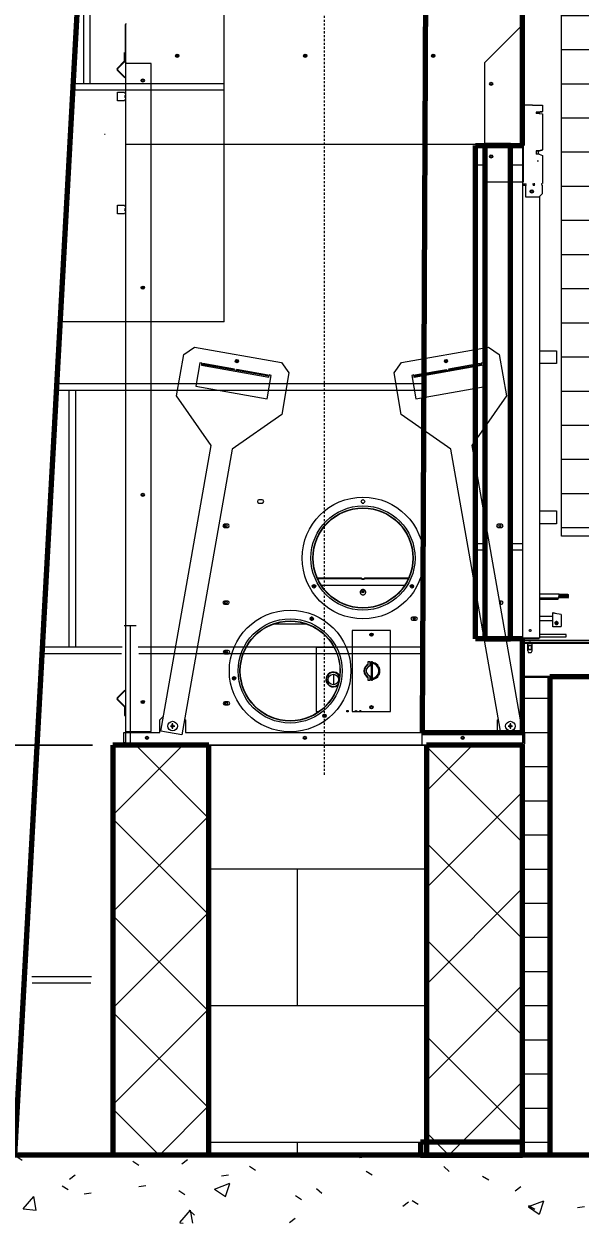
# Model space of a CAD drawing. Header units: inches. Extents: x -536 to 545, y -65 to 280.
# Drawn here: x 420.1 to 452.7, y -50.5 to 19.7 of the extents above; entities that cross this region are included whole.
import ezdxf

# ---------------------------------------------------------------- set-up
doc = ezdxf.new("R2010")
doc.units = ezdxf.units.IN
doc.header["$MEASUREMENT"] = 0
doc.linetypes.add('Hidden 1_8_', pattern=[0.1875, 0.125, -0.0625])
for name, color, linetype, lineweight in [('A-ANNO-DIMS', 211, 'Continuous', 9), ('A-ANNO-DIMS-32', 211, 'Continuous', 9), ('A-DETL', 90, 'Continuous', 9), ('A-DETL-HDLN', 90, 'Hidden 1_8_', 9), ('A-FLOR-PATT', 8, 'Continuous', 13), ('A-WALL', 113, 'Continuous', 13), ('A-WALL-PATT', 111, 'Continuous', 13), ('M-HVAC-CDFF', 50, 'Continuous', 9), ('Q-CASE', 31, 'Continuous', 9), ('S-FNDN', 32, 'Continuous', 13)]:
    doc.layers.add(name, color=color, linetype=linetype, lineweight=lineweight)
doc.styles.add('Arial', font='arial.ttf', dxfattribs={"height": 2.950599})
doc.dimstyles.new('Linear_wCenter_-_3_32__Arial', dxfattribs={"dimscale": 12, "dimtxt": 3, "dimasz": 0.333333, "dimexe": 0.25, "dimexo": 0.166667, "dimgap": 0.166667, "dimtad": 1, "dimdec": 0, "dimzin": 1, "dimdsep": 46, "dimlunit": 4, "dimtxsty": 'Arial', "dimblk1": 'OBLIQUE', "dimblk2": 'OBLIQUE', "dimsah": 1, "dimcen": 0.09, "dimdle": 0.25, "dimazin": 0, "dimtfac": 1, "dimtdec": 4, "dimtix": 1, "dimtmove": 0, "dimatfit": 3, "dimfxl": 1, "dimtvp": 1, "dimtfill": 1, "dimfrac": 2, "dimtolj": 1, "dimtzin": 0, "dimarcsym": 2})
pattern_1 = [(45, (433.727, 72.288), (-2.82843, 2.82843), []), (135, (433.727, 72.288), (-2.82843, -2.82843), [])]

# ---------------------------------------------------------------- blocks, each defined once
blk = doc.blocks.new('Casework 14 - Casework 8-1308699-Fireplace - Section - West')
at = {"layer": 'Q-CASE', "lineweight": 30}
for p, q in [((457.703, -16.5), (449.355, -16.5)), ((449.355, -16.5), (449.355, -18.5)), ((457.703, -18.5), (457.703, -16.5)), ((449.355, -18.5), (457.703, -18.5))]:
    blk.add_line(p, q, dxfattribs=at)
at = {"layer": 'Q-CASE'}
for p, q in [((457.703, -16.5), (510.264, -16.5)), ((510.264, -16.5), (510.264, -18.5)), ((510.264, -18.5), (457.703, -18.5))]:
    blk.add_line(p, q, dxfattribs=at)
blk = doc.blocks.new('Walls 7 - Walls 7-1353541-Fireplace - Section - West')
at = {"layer": 'A-WALL-PATT', "lineweight": 9}
h = blk.add_hatch(dxfattribs=at)
h.set_pattern_fill('FP_119', color=256, style=0, pattern_type=2)
h.set_pattern_definition([(180, (491.73, 30.09), (-60, 143.38), [60, 0, 0, 0]), (180, (491.73, 53.24), (-60, 143.38), [60, 0, 0, 0]), (180, (491.73, 68.67), (-60, 143.38), [60, 0, 0, 0]), (180, (491.73, 76.39), (-60, 143.38), [60, 0, 0, 0]), (180, (491.73, 91.82), (-60, 143.38), [60, 0, 0, 0]), (180, (491.73, 107.25), (-60, 143.38), [60, 0, 0, 0]), (180, (491.73, 126.55), (-60, 143.38), [60, 0, 0, 0]), (180, (491.73, 141.98), (-60, 143.38), [60, 0, 0, 0]), (180, (491.73, 29.71), (-60, 143.38), [60, 0, 0, 0]), (180, (491.73, 52.87), (-60, 143.38), [60, 0, 0, 0]), (180, (491.73, 68.3), (-60, 143.38), [60, 0, 0, 0]), (180, (491.73, 76.01), (-60, 143.38), [60, 0, 0, 0]), (180, (491.73, 91.45), (-60, 143.38), [60, 0, 0, 0]), (180, (491.73, 106.88), (-60, 143.38), [60, 0, 0, 0]), (180, (491.73, 126.17), (-60, 143.38), [60, 0, 0, 0]), (180, (491.73, 141.6), (-60, 143.38), [60, 0, 0, 0]), (90, (445.73, 30.09), (-60, 4e-15), [22.776, -120.603]), (90, (477.73, 53.24), (-60, 4e-15), [15.06, -128.32]), (90, (447.73, 68.67), (-60, 4e-15), [7.343, -136.036]), (90, (437.73, 76.39), (-60, 4e-15), [15.06, -128.32]), (90, (468.73, 91.82), (-60, 4e-15), [15.06, -128.32]), (90, (447.73, 107.254), (-60, 4e-15), [18.918, -124.46]), (90, (482.73, 126.546), (-60, 4e-15), [15.06, -128.32]), (90, (447.73, 141.98), (-60, 4e-15), [8.34, -135.04]), (90, (446.104, 30.09), (-60, 4e-15), [22.776, -120.603]), (90, (478.104, 53.24), (-60, 4e-15), [15.06, -128.32]), (90, (448.104, 68.67), (-60, 4e-15), [7.343, -136.036]), (90, (438.104, 76.39), (-60, 4e-15), [15.06, -128.32]), (90, (469.104, 91.82), (-60, 4e-15), [15.06, -128.32]), (90, (448.104, 107.254), (-60, 4e-15), [18.918, -124.46]), (90, (483.104, 126.546), (-60, 4e-15), [15.06, -128.32]), (90, (448.104, 141.98), (-60, 4e-15), [8.34, -135.04])])
h.paths.add_polyline_path([(421.567, -46.5), (423.131, -46.5), (426.018, -15.5), (426.724, -15.5), (427.376, -22.5), (443.483, -22.5), (443.757, 38.5), (439.989, 38.5), (441.233, 32.746), (441.233, 23.224), (431.87, 23.224), (431.87, 2.313), (422.275, 2.313), (420.33, -33.21)], flags=0)
h.paths.add_polyline_path([(443.487, 40.5), (443.766, 40.5), (443.855, 60.377), (435.223, 60.377), (439.554, 40.5), (441.233, 40.5)], flags=0)
h = blk.add_hatch(dxfattribs=at)
h.set_pattern_fill('FP_120', color=256, style=0, pattern_type=2)
h.set_pattern_definition([(180, (507.98, 20.85), (-60, 144), [60, 0, 0, 0]), (180, (507.98, 44.1), (-60, 144), [60, 0, 0, 0]), (180, (507.98, 59.6), (-60, 144), [60, 0, 0, 0]), (180, (507.98, 67.35), (-60, 144), [60, 0, 0, 0]), (180, (507.98, 82.85), (-60, 144), [60, 0, 0, 0]), (180, (507.98, 98.35), (-60, 144), [60, 0, 0, 0]), (180, (507.98, 117.73), (-60, 144), [60, 0, 0, 0]), (180, (507.98, 133.23), (-60, 144), [60, 0, 0, 0]), (180, (507.98, 20.48), (-60, 144), [60, 0, 0, 0]), (180, (507.98, 43.73), (-60, 144), [60, 0, 0, 0]), (180, (507.98, 59.23), (-60, 144), [60, 0, 0, 0]), (180, (507.98, 66.98), (-60, 144), [60, 0, 0, 0]), (180, (507.98, 82.48), (-60, 144), [60, 0, 0, 0]), (180, (507.98, 97.98), (-60, 144), [60, 0, 0, 0]), (180, (507.98, 117.35), (-60, 144), [60, 0, 0, 0]), (180, (507.98, 132.85), (-60, 144), [60, 0, 0, 0]), (90, (461.984, 20.854), (-60, 4e-15), [22.875, -121.125]), (90, (493.984, 44.104), (-60, 4e-15), [15.125, -128.875]), (90, (463.984, 59.604), (-60, 4e-15), [7.375, -136.625]), (90, (453.984, 67.354), (-60, 4e-15), [15.125, -128.875]), (90, (484.984, 82.854), (-60, 4e-15), [15.125, -128.875]), (90, (463.984, 98.354), (-60, 4e-15), [19, -125]), (90, (498.984, 117.73), (-60, 4e-15), [15.125, -128.875]), (90, (463.984, 133.23), (-60, 4e-15), [8.375, -135.625]), (90, (462.36, 20.854), (-60, 4e-15), [22.875, -121.125]), (90, (494.36, 44.104), (-60, 4e-15), [15.125, -128.875]), (90, (464.36, 59.604), (-60, 4e-15), [7.375, -136.625]), (90, (454.36, 67.354), (-60, 4e-15), [15.125, -128.875]), (90, (485.36, 82.854), (-60, 4e-15), [15.125, -128.875]), (90, (464.36, 98.354), (-60, 4e-15), [19, -125]), (90, (499.36, 117.73), (-60, 4e-15), [15.125, -128.875]), (90, (464.36, 133.23), (-60, 4e-15), [8.375, -135.625])])
h.paths.add_polyline_path([(447.15, -16.274), (447.15, 11.483), (446.612, 11.483), (446.612, -16.274)], flags=0)
h.paths.add_polyline_path([(448.648, -16.274), (449.355, -16.274), (449.355, 11.483), (448.648, 11.483), (448.648, -12.695)], flags=0)
h = blk.add_hatch(dxfattribs=at)
h.set_pattern_fill('FP_121', color=256, style=0, pattern_type=2)
h.set_pattern_definition([(180, (506.37, -10.5), (-60, 144), [60, 0, 0, 0]), (180, (506.37, 12.75), (-60, 144), [60, 0, 0, 0]), (180, (506.37, 28.25), (-60, 144), [60, 0, 0, 0]), (180, (506.37, 36), (-60, 144), [60, 0, 0, 0]), (180, (506.37, 51.5), (-60, 144), [60, 0, 0, 0]), (180, (506.37, 67), (-60, 144), [60, 0, 0, 0]), (180, (506.37, 86.38), (-60, 144), [60, 0, 0, 0]), (180, (506.37, 101.88), (-60, 144), [60, 0, 0, 0]), (180, (506.37, -10.88), (-60, 144), [60, 0, 0, 0]), (180, (506.37, 12.38), (-60, 144), [60, 0, 0, 0]), (180, (506.37, 27.88), (-60, 144), [60, 0, 0, 0]), (180, (506.37, 35.62), (-60, 144), [60, 0, 0, 0]), (180, (506.37, 51.12), (-60, 144), [60, 0, 0, 0]), (180, (506.37, 66.62), (-60, 144), [60, 0, 0, 0]), (180, (506.37, 86), (-60, 144), [60, 0, 0, 0]), (180, (506.37, 101.5), (-60, 144), [60, 0, 0, 0]), (90, (460.37, -10.5), (-60, 4e-15), [22.875, -121.125]), (90, (492.37, 12.75), (-60, 4e-15), [15.125, -128.875]), (90, (462.37, 28.25), (-60, 4e-15), [7.375, -136.625]), (90, (452.37, 36), (-60, 4e-15), [15.125, -128.875]), (90, (483.37, 51.5), (-60, 4e-15), [15.125, -128.875]), (90, (462.37, 67), (-60, 4e-15), [19, -125]), (90, (497.37, 86.375), (-60, 4e-15), [15.125, -128.875]), (90, (462.37, 101.875), (-60, 4e-15), [8.375, -135.625]), (90, (460.74, -10.5), (-60, 4e-15), [22.875, -121.125]), (90, (492.74, 12.75), (-60, 4e-15), [15.125, -128.875]), (90, (462.74, 28.25), (-60, 4e-15), [7.375, -136.625]), (90, (452.74, 36), (-60, 4e-15), [15.125, -128.875]), (90, (483.74, 51.5), (-60, 4e-15), [15.125, -128.875]), (90, (462.74, 67), (-60, 4e-15), [19, -125]), (90, (497.74, 86.375), (-60, 4e-15), [15.125, -128.875]), (90, (462.74, 101.875), (-60, 4e-15), [8.375, -135.625])])
h.paths.add_polyline_path([(449.355, -22.5), (449.355, -21.75), (443.487, -21.75), (443.487, -22.5), (446.612, -22.5)], flags=0)
at = {"layer": 'A-WALL', "lineweight": 70}
for p, q in [((449.355, 12.627), (449.355, 62.619)), ((419.602, -46.5), (425.455, 60.377)), ((443.855, 60.377), (443.487, -21.75)), ((446.612, -16.274), (446.612, 12.627)), ((446.612, 12.627), (449.355, 12.627)), ((448.648, 12.627), (447.15, 12.627)), ((447.15, 12.627), (447.15, -16.274)), ((448.648, -16.274), (448.648, 12.627)), ((449.355, -16.274), (446.612, -16.274)), ((447.15, -16.274), (448.648, -16.274)), ((449.355, -21.75), (449.355, -16.274)), ((443.487, -21.75), (449.355, -21.75)), ((443.379, -45.75), (443.376, -46.5)), ((449.355, -45.75), (443.379, -45.75)), ((449.355, -46.5), (449.355, -45.75)), ((443.376, -46.5), (449.355, -46.5))]:
    blk.add_line(p, q, dxfattribs=at)
at = {"layer": 'A-WALL', "lineweight": 18}
for p, q in [((449.355, 12.648), (449.355, 11.483)), ((447.15, 11.483), (446.612, 11.483)), ((449.355, 11.483), (448.648, 11.483)), ((449.355, 11.483), (449.355, -16.274)), ((443.483, -22.5), (443.487, -21.75)), ((449.355, -21.75), (449.355, -22.5))]:
    blk.add_line(p, q, dxfattribs=at)
blk = doc.blocks.new('FP_108-Fireplace - Section - West')
at = {"layer": 'M-HVAC-CDFF'}
for p, q in [((423.651, 16.25), (423.651, 23.625)), ((424.027, 16.25), (424.027, 23.625)), ((423.6, 16.25), (423.039, 16.25)), ((424.539, 16.25), (423.6, 16.25)), ((425.469, 16.25), (424.539, 16.25)), ((426.377, 16.25), (425.469, 16.25)), ((427.251, 16.25), (426.377, 16.25)), ((428.079, 16.25), (427.251, 16.25)), ((428.849, 16.25), (428.079, 16.25)), ((429.551, 16.25), (428.849, 16.25)), ((423.6, 15.875), (423.018, 15.875)), ((424.539, 15.875), (423.6, 15.875)), ((425.469, 15.875), (424.539, 15.875)), ((426.377, 15.875), (425.469, 15.875)), ((427.251, 15.875), (426.377, 15.875)), ((428.079, 15.875), (427.251, 15.875)), ((428.849, 15.875), (428.079, 15.875)), ((429.551, 15.875), (428.849, 15.875))]:
    blk.add_line(p, q, dxfattribs=at)
blk = doc.blocks.new('FP_109-Fireplace - Section - West')
at = {"layer": 'M-HVAC-CDFF'}
for p, q in [((431.884, 2.313), (431.884, 60.377)), ((430.193, 16.25), (429.551, 16.25)), ((430.743, 16.25), (430.193, 16.25)), ((431.193, 16.25), (430.743, 16.25)), ((431.536, 16.25), (431.193, 16.25)), ((431.768, 16.25), (431.536, 16.25)), ((431.884, 16.25), (431.768, 16.25)), ((430.193, 15.875), (429.551, 15.875)), ((430.743, 15.875), (430.193, 15.875)), ((431.193, 15.875), (430.743, 15.875)), ((431.536, 15.875), (431.193, 15.875)), ((431.768, 15.875), (431.536, 15.875)), ((431.884, 15.875), (431.768, 15.875))]:
    blk.add_line(p, q, dxfattribs=at)
blk = doc.blocks.new('Air Terminals 1 - Air Terminals 1-1437513-Fireplace - Section - West')
at = {"layer": 'M-HVAC-CDFF'}
for p, q in [((429.541, 2.313), (422.27, 2.313)), ((431.884, 2.313), (429.541, 2.313))]:
    blk.add_line(p, q, dxfattribs=at)
for name in ['FP_108-Fireplace - Section - West', 'FP_109-Fireplace - Section - West']:
    blk.add_blockref(name, (0, 0), dxfattribs=at)
blk = doc.blocks.new('DIMBLOCK24-Fireplace - Section - West')
at = {"layer": 'A-ANNO-DIMS-32'}
for p, q in [((407.819, -49.5), (407.819, -19.5)), ((424.163, -22.5), (404.819, -22.5)), ((407.819, -22.5), (424.163, -22.5)), ((423.355, -46.5), (404.819, -46.5)), ((407.819, -46.5), (423.355, -46.5))]:
    blk.add_line(p, q, dxfattribs=at)
at = {"layer": 'A-ANNO-DIMS-32', "lineweight": 50}
for p, q in [((407.819, -22.5), (405.819, -20.5)), ((407.819, -22.5), (409.819, -24.5)), ((407.819, -46.5), (405.819, -44.5)), ((407.819, -46.5), (409.819, -48.5))]:
    blk.add_line(p, q, dxfattribs=at)
at = {"layer": 'A-ANNO-DIMS-32', "color": 0, "insert": (401.992, -39.738), "char_height": 2.9506, "width": 12.57231, "attachment_point": 1, "rotation": 90, "line_spacing_factor": 0.938532, "style": 'Arial', "bg_fill": 3, "box_fill_scale": 1.25, "bg_fill_color": 0, "bg_fill_transparency": 0}
blk.add_mtext('2\' - 0"', dxfattribs=at)
blk = doc.blocks.new('_Oblique')
at = {"color": 0, "linetype": 'ByBlock', "lineweight": -2}
blk.add_line((-0.5, -0.5), (0.5, 0.5), dxfattribs=at)

msp = doc.modelspace()

# ---------------------------------------------------------------- hatches: boundary and pattern name
at = {"layer": 'A-FLOR-PATT', "lineweight": 9}
h = msp.add_hatch(dxfattribs=at)
h.set_pattern_fill('FP_111', color=256, style=0, pattern_type=2)
h.set_pattern_definition([(50, (433.727, 72.288), (9.18064, -0.8031), [0.96, -10.56]), (355, (433.727, 72.288), (-1.7756, 9.6284), [0.768, -8.448]), (100.451, (434.492, 72.221), (7.4051, 8.82464), [0.816, -8.975]), (46.184, (433.727, 74.848), (13.6606, -2.1188), [1.44, -15.84]), (96.636, (434.866, 74.671), (11.9632, 12.469), [1.224, -13.462]), (351.184, (433.727, 74.848), (11.9633, 12.4688), [1.152, -12.672]), (21, (435.007, 74.208), (7.64023, -5.15327), [0.96, -10.56]), (326, (435.007, 74.208), (3.115, 9.282), [0.768, -8.448]), (71.451, (435.644, 73.779), (10.7549, 4.12814), [0.816, -8.975]), (37.5, (433.727, 72.288), (0.15515, 4.260964), [0.422, -7.923, 0.422, -8.154, -8.48]), (37.5, (433.727, 72.288), (0.15515, 4.260964), [-16.922, 0.422, -8.058]), (7.5, (433.727, 72.288), (3.36682, 5.04865), [0.422, -4.467, 0.422, -7.731, -3.232]), (7.5, (433.727, 72.288), (3.36682, 5.04865), [-13.043, 0.422, -2.81]), (327.5, (430.873, 72.288), (6.83305, -0.28859), [0.422, -2.778, 0.422, -9.562, -13.248]), (327.5, (430.873, 72.288), (6.83305, -0.28859), [-13.184, 0.422, -12.826]), (317.5, (429.593, 72.288), (7.46493, 1.28143), [0.422, -3.738, 0.422, -6.208, -9.408]), (317.5, (429.593, 72.288), (7.46493, 1.28143), [-10.79, 0.422, -8.986])])
h.paths.add_polyline_path([(515.39316, -50.48368), (535.68083, -50.48368), (535.68083, -46.5), (378.00403, -46.5), (378.00403, -50.48368), (495.1055, -50.48368)], flags=0)
at = {"layer": 'A-WALL-PATT', "lineweight": 9}
h = msp.add_hatch(dxfattribs=at)
h.set_pattern_fill('FP_125', color=256, style=0, pattern_type=2)
h.set_pattern_definition([(0, (495.491, -45.75), (0, 2), [])])
h.paths.add_polyline_path([(450.95336, -46.5), (450.95336, -18.5), (449.35531, -18.5), (449.35531, -46.5)], flags=0)
h.paths.add_polyline_path([(486.27195, -38.90457), (493.89969, -38.90457), (493.89969, -24), (486.27195, -24), (486.27195, -31.58935)], flags=0)
h.paths.add_polyline_path([(479.05045, -38.90457), (479.05045, -24), (462.15832, -24), (462.15832, -38.90457), (474.81783, -38.90457)], flags=0)
h.paths.add_polyline_path([(457.70336, -16.5), (493.89969, -16.5), (493.89969, -16.34543), (449.35531, -16.34543), (449.35531, -16.5), (456.95336, -16.5)], flags=0)
h.paths.add_polyline_path([(454.83204, -10.25569), (489.12672, -10.25569), (489.12672, -8.00569), (453.41783, -8.00569), (453.41783, 21.49431), (489.12672, 21.49431), (489.12672, 23.24431), (451.65006, 23.24431), (451.65006, -10.25569), (454.53016, -10.25569)], flags=0)
h = msp.add_hatch(dxfattribs=at)
h.set_pattern_fill('FP_122', color=256, style=0, pattern_type=2)
h.set_pattern_definition(pattern_1)
h.paths.add_polyline_path([(430.98031, -46.5), (430.98031, -22.5), (425.35531, -22.5), (425.35531, -46.5)], flags=0)
h = msp.add_hatch(dxfattribs=at)
h.set_pattern_fill('FP_123', color=256, style=0, pattern_type=2)
h.set_pattern_definition([(0, (428.168, -45.75), (0, 8), []), (90, (428.168, -45.75), (-8, 8), [8, -8])])
h.paths.add_polyline_path([(434.2425, -46.5), (443.37551, -46.5), (443.37888, -45.75), (443.73031, -45.75), (443.73031, -22.5), (430.98031, -22.5), (430.98031, -46.5)], flags=0)
h = msp.add_hatch(dxfattribs=at)
h.set_pattern_fill('FP_122', color=256, style=0, pattern_type=2)
h.set_pattern_definition(pattern_1)
h.paths.add_polyline_path([(449.35531, -46.5), (449.35531, -22.5), (443.73031, -22.5), (443.73031, -46.5)], flags=0)

# ---------------------------------------------------------------- linework, layer by layer
at = {"layer": 'A-DETL'}
for p, q in [((426.07863, 19.702), (426.07863, 17.5)), ((426.10263, -22.335), (426.10263, 19.702)), ((426.10705, 19.71569), (426.12663, 19.75)), ((447.14763, 17.5), (449.34963, 19.702)), ((449.34963, 19.75), (449.34963, 19.702)), ((449.34963, 19.702), (449.39763, 19.702)), ((449.39763, 19.702), (449.39763, 10.49316)), ((449.40063, 19.726), (449.40063, 18.226)), ((425.59972, 17.1495), (426.03209, 17.58187)), ((426.04263, 17.60732), (426.04263, 18.0775)), ((426.05318, 16.59422), (425.59972, 17.04768)), ((425.62518, 17.12404), (426.05754, 17.55641)), ((426.07863, 16.61968), (425.62518, 17.07313)), ((427.60263, 17.44), (426.10263, 17.44)), ((426.12663, 17.44), (426.12663, 17.5)), ((427.60263, -21.69), (427.60263, 17.44)), ((447.14763, 10.49316), (447.14763, 17.5)), ((425.62663, 15.2525), (425.62663, 15.7525)), ((425.62663, 15.7525), (426.03763, 15.7525)), ((426.03763, 15.2525), (425.62663, 15.2525)), ((449.75963, 15.00115), (449.39763, 15.00115)), ((449.85334, 15.00083), (449.76691, 15.00102)), ((449.88937, 15.00086), (449.85334, 15.00083)), ((449.94036, 15.00102), (449.88937, 15.00086)), ((449.94763, 15.00115), (450.52663, 15.00108)), ((450.52663, 15.00108), (450.52663, 14.61931)), ((450.33913, 14.59212), (450.15163, 14.59204)), ((450.15163, 14.59204), (450.15163, 14.51512)), ((450.33913, 14.56838), (450.15163, 14.56838)), ((450.33913, 14.51512), (450.15163, 14.51512)), ((450.29063, 14.51512), (450.29063, 14.56838)), ((450.40163, 14.60129), (450.33913, 14.59212)), ((450.40163, 14.57754), (450.33913, 14.56838)), ((450.33913, 14.51512), (450.52663, 14.48453)), ((450.34063, 14.51488), (450.34063, 14.5686)), ((450.36063, 14.51161), (450.36063, 14.57153)), ((450.46413, 14.61035), (450.40163, 14.60129)), ((450.46413, 14.5866), (450.40163, 14.57754)), ((450.52663, 14.61931), (450.46413, 14.61035)), ((450.52663, 14.59555), (450.46413, 14.5866)), ((450.52663, 14.48453), (450.52663, 12.38221)), ((424.87131, 13.295), (424.90731, 13.295)), ((426.10263, 12.7175), (447.14763, 12.7175)), ((450.33913, 12.31286), (450.15163, 12.31272)), ((450.15163, 12.31272), (450.15163, 12.12373)), ((450.33913, 12.29058), (450.15163, 12.29058)), ((450.33913, 12.12373), (450.15163, 12.12373)), ((450.29063, 12.12373), (450.29063, 12.29058)), ((450.40163, 12.33607), (450.33913, 12.31286)), ((450.33913, 12.12373), (450.52663, 12.05119)), ((450.40163, 12.31378), (450.3464, 12.29329)), ((450.46413, 12.35919), (450.40163, 12.33607)), ((450.46413, 12.33689), (450.40163, 12.31378)), ((450.52663, 12.38221), (450.46413, 12.35919)), ((450.52663, 12.35989), (450.46413, 12.33689)), ((450.52663, 12.05119), (450.52663, 10.41374)), ((450.29063, 11.718), (450.21563, 11.718)), ((449.39763, 10.49316), (447.14763, 10.49316)), ((449.37363, -20.99117), (449.37363, 10.49316)), ((449.37363, 10.3778), (449.45565, 10.3778)), ((449.45565, 10.35676), (449.37363, 10.35676)), ((449.52663, 10.2972), (449.37363, 10.2972)), ((449.39163, 10.2972), (449.39163, 10.35676)), ((449.41563, 10.2972), (449.41563, 10.35676)), ((449.45565, 10.3778), (449.49954, 10.41085)), ((449.45565, 10.35676), (449.49953, 10.38979)), ((449.52663, 10.41374), (449.57573, 10.40275)), ((449.52663, 10.39268), (449.57574, 10.38169)), ((449.52663, 10.2972), (449.52663, 9.62781)), ((449.96436, 10.39146), (450.00039, 10.41091)), ((449.96436, 10.37042), (450.00038, 10.38985)), ((450.02663, 10.41374), (450.07573, 10.40275)), ((450.02663, 10.39268), (450.07574, 10.38169)), ((450.46436, 10.39146), (450.50039, 10.41091)), ((450.46436, 10.37042), (450.50038, 10.38985)), ((450.52663, 9.81531), (450.52663, 10.30303)), ((449.52663, 9.62781), (450.33913, 9.62781)), ((450.33913, 9.62781), (450.52663, 9.81531)), ((450.34963, 9.63831), (450.34963, -16.225)), ((425.62663, 8.6275), (425.62663, 9.1275)), ((425.62663, 9.1275), (426.03763, 9.1275)), ((426.03763, 8.6275), (425.62663, 8.6275)), ((429.51804, 0.39486), (430.1324, 0.82504)), ((430.1324, 0.82504), (435.2429, -0.07608)), ((442.25736, -0.07608), (447.36786, 0.82504)), ((447.36786, 0.82504), (447.98223, 0.39486)), ((429.08918, -2.03729), (429.51804, 0.39486)), ((447.98223, 0.39486), (448.41108, -2.03729)), ((450.34963, 0.61), (451.35263, 0.61)), ((451.35263, 0.61), (451.35263, -0.14)), ((430.44734, -0.0936), (430.20492, -1.4684)), ((430.57044, -0.11531), (430.44734, -0.0936)), ((430.55741, -0.18917), (430.54439, -0.26303)), ((434.48362, -0.95762), (430.54439, -0.26303)), ((430.55741, -0.18917), (430.57044, -0.11531)), ((434.49664, -0.88376), (430.55741, -0.18917)), ((430.62925, -0.14167), (430.61896, -0.20002)), ((432.47303, -0.48276), (430.62652, -0.15717)), ((432.47577, -0.46726), (430.62925, -0.14167)), ((432.46548, -0.52561), (432.47577, -0.46726)), ((432.59887, -0.48896), (432.58858, -0.54732)), ((434.44265, -0.83006), (432.59613, -0.50447)), ((434.44538, -0.81455), (432.59887, -0.48896)), ((435.2429, -0.07608), (435.67309, -0.69044)), ((435.67309, -0.69044), (435.24423, -3.12259)), ((441.82718, -0.69044), (442.25736, -0.07608)), ((442.25603, -3.12259), (441.82718, -0.69044)), ((443.00362, -0.88376), (446.94285, -0.18917)), ((446.95588, -0.26303), (443.01665, -0.95762)), ((443.05488, -0.81455), (444.9014, -0.48896)), ((444.90413, -0.50447), (443.05762, -0.83006)), ((444.9014, -0.48896), (444.91169, -0.54732)), ((446.87101, -0.14167), (445.0245, -0.46726)), ((445.0245, -0.46726), (445.03479, -0.52561)), ((446.87375, -0.15717), (445.02723, -0.48276)), ((446.8813, -0.20002), (446.87101, -0.14167)), ((447.05293, -0.0936), (446.92983, -0.11531)), ((446.92983, -0.11531), (446.94285, -0.18917)), ((446.94285, -0.18917), (446.95588, -0.26303)), ((447.29534, -1.4684), (447.05293, -0.0936)), ((451.35263, -0.14), (450.34963, -0.14)), ((434.39036, -2.2064), (434.63277, -0.83161)), ((434.43509, -0.87291), (434.44538, -0.81455)), ((434.48362, -0.95762), (434.49664, -0.88376)), ((434.50967, -0.8099), (434.49664, -0.88376)), ((434.63277, -0.83161), (434.50967, -0.8099)), ((442.9906, -0.8099), (442.8675, -0.83161)), ((442.8675, -0.83161), (443.10991, -2.2064)), ((443.00362, -0.88376), (442.9906, -0.8099)), ((443.01665, -0.95762), (443.00362, -0.88376)), ((443.06517, -0.87291), (443.05488, -0.81455)), ((431.11708, -4.93343), (429.08918, -2.03729)), ((430.20492, -1.4684), (434.39036, -2.2064)), ((443.10991, -2.2064), (447.29534, -1.4684)), ((448.41108, -2.03729), (446.38318, -4.93343)), ((435.24423, -3.12259), (432.34809, -5.15049)), ((445.15217, -5.15049), (442.25603, -3.12259)), ((428.16506, -21.67517), (431.11708, -4.93343)), ((432.34809, -5.15049), (429.39607, -21.89223)), ((448.10419, -21.89223), (445.15217, -5.15049)), ((446.38318, -4.93343), (449.3352, -21.67517)), ((434.10213, -8.12311), (433.91413, -8.12311)), ((433.91413, -8.31111), (434.10213, -8.31111)), ((439.96785, -8.31111), (440.04971, -8.31111)), ((440.0442, -8.12311), (439.97335, -8.12311)), ((450.34963, -8.77), (451.35263, -8.77)), ((451.35263, -8.77), (451.35263, -9.52)), ((432.08263, -9.551), (431.89463, -9.551)), ((431.89463, -9.739), (432.08263, -9.739)), ((431.90563, -9.739), (431.90563, -9.551)), ((448.12163, -9.551), (447.93363, -9.551)), ((447.93363, -9.739), (448.12163, -9.739)), ((451.35263, -9.52), (450.34963, -9.52)), ((437.3391, -12.69501), (439.91413, -12.69501)), ((437.35213, -12.72696), (439.91413, -12.72696)), ((437.55989, -13.11826), (442.44967, -13.11826)), ((439.91413, -12.72696), (439.91413, -12.69502)), ((440.10213, -12.69501), (442.67821, -12.69501)), ((440.10213, -12.69502), (440.10213, -12.72696)), ((440.10213, -12.72696), (442.66346, -12.72696)), ((439.97985, -13.49773), (439.93212, -13.45783)), ((439.93212, -13.53764), (439.97985, -13.49773)), ((439.96732, -13.55551), (439.93212, -13.53764)), ((440.00813, -13.47408), (439.9604, -13.43418)), ((439.9604, -13.43418), (440.00255, -13.52605)), ((439.9604, -13.56129), (440.00813, -13.52138)), ((439.97985, -13.49773), (439.97985, -13.54503)), ((440.00813, -13.47408), (440.05586, -13.43418)), ((440.00813, -13.52138), (440.00813, -13.47408)), ((440.05586, -13.56129), (440.00813, -13.52138)), ((440.05586, -13.43418), (440.01372, -13.52605)), ((440.03642, -13.49773), (440.08415, -13.45783)), ((440.03642, -13.54503), (440.03642, -13.49773)), ((440.03642, -13.49773), (440.08415, -13.53764)), ((440.04895, -13.55551), (440.08415, -13.53764)), ((450.34963, -13.625), (451.4988, -13.625)), ((451.48211, -13.8748), (450.34963, -13.875)), ((450.34963, -13.878), (451.42013, -13.878)), ((451.42013, -13.953), (450.34963, -13.953)), ((451.42013, -13.878), (451.42013, -13.953)), ((451.49013, -13.69153), (451.48211, -13.8748)), ((451.4988, -13.625), (451.49013, -13.69153)), ((451.49604, -13.85037), (451.51513, -13.71178)), ((451.51257, -13.87178), (451.54013, -13.69153)), ((451.51513, -13.71178), (451.52363, -13.66996)), ((451.55819, -13.6286), (451.53191, -13.87402)), ((451.54013, -13.69153), (451.54911, -13.62602)), ((451.55774, -13.83035), (451.58349, -13.66988)), ((451.58277, -13.87143), (451.60905, -13.62598)), ((451.61817, -13.62867), (451.59192, -13.87403)), ((451.6177, -13.83023), (451.64329, -13.66978)), ((451.6428, -13.87134), (451.66905, -13.62597)), ((451.6768, -13.63419), (451.65189, -13.874)), ((451.6775, -13.83013), (451.7018, -13.67431)), ((451.70267, -13.87175), (451.7268, -13.63419)), ((451.73817, -13.62866), (451.71192, -13.87403)), ((451.73735, -13.83005), (451.76338, -13.66971)), ((451.7628, -13.87134), (451.78905, -13.62597)), ((451.7982, -13.62856), (451.77192, -13.87402)), ((451.79732, -13.83001), (451.82355, -13.6699)), ((451.82279, -13.87137), (451.84906, -13.62598)), ((451.85817, -13.62866), (451.83191, -13.87402)), ((451.85741, -13.83009), (451.88364, -13.66998)), ((451.88277, -13.87144), (451.90905, -13.62598)), ((451.9182, -13.62855), (451.89192, -13.87402)), ((451.91772, -13.83026), (451.94329, -13.66966)), ((451.96892, -13.62589), (451.94275, -13.87149)), ((451.95192, -13.87403), (451.98055, -13.62514)), ((451.97747, -13.83016), (452.00346, -13.66987)), ((452.01661, -13.64547), (451.99999, -13.87434)), ((452.04013, -13.8265), (451.99999, -13.87434)), ((452.04013, -13.6735), (452.04013, -13.8265)), ((432.08263, -14.051), (431.89463, -14.051)), ((431.89463, -14.239), (432.08263, -14.239)), ((431.90563, -14.239), (431.90563, -14.051)), ((448.12163, -14.051), (447.99086, -14.051)), ((448.02401, -14.239), (448.12163, -14.239)), ((451.13313, -15.56111), (451.13313, -14.72898)), ((451.13313, -14.72898), (451.17674, -14.73879)), ((451.17674, -14.73879), (451.21883, -14.74792)), ((451.21883, -14.74792), (451.2566, -14.75573)), ((434.77599, -15.395), (436.70024, -15.395)), ((437.07183, -15.09594), (436.94443, -15.09594)), ((437.07174, -15.06961), (436.94453, -15.06961)), ((436.96426, -15.177), (437.05029, -15.177)), ((437.04004, -14.989), (436.97451, -14.989)), ((443.10213, -14.989), (442.91413, -14.989)), ((442.91413, -15.177), (443.10213, -15.177)), ((443.07183, -15.09594), (442.94443, -15.09594)), ((443.07174, -15.06961), (442.94453, -15.06961)), ((450.34963, -14.935), (451.13313, -14.935)), ((450.34963, -15.185), (451.13313, -15.185)), ((451.2566, -14.75573), (451.28685, -14.76163)), ((451.27881, -15.29967), (451.26813, -15.33593)), ((451.26813, -15.33593), (451.29453, -15.38808)), ((451.35777, -15.25754), (451.27881, -15.29967)), ((451.34849, -15.25754), (451.27882, -15.28824)), ((451.27913, -15.34917), (451.27913, -15.28881)), ((451.28685, -14.76163), (451.36019, -14.77544)), ((451.33813, -15.41283), (451.33813, -15.2764)), ((451.42746, -15.29967), (451.34849, -15.25754)), ((451.42745, -15.28824), (451.35777, -15.25754)), ((451.36019, -14.77544), (451.5013, -14.80189)), ((451.36813, -15.41283), (451.36813, -15.2764)), ((451.41173, -15.38808), (451.43813, -15.33593)), ((451.42713, -15.34917), (451.42713, -15.28881)), ((451.43813, -15.33593), (451.42746, -15.29967)), ((451.5013, -14.80189), (451.62496, -14.82496)), ((451.63313, -14.83479), (451.63313, -15.55016)), ((441.62813, -15.76981), (439.37813, -15.76981)), ((439.37813, -15.76981), (439.37813, -20.51981)), ((441.62813, -20.51981), (441.62813, -15.76981)), ((451.91321, -16.02), (450.34963, -16.02)), ((451.62315, -15.56016), (451.13313, -15.56111)), ((451.91321, -16.155), (451.91321, -16.02)), ((438.309, -16.77), (437.27263, -16.77)), ((437.27263, -16.77), (437.27263, -20.52)), ((450.34963, -16.225), (449.37363, -16.225)), ((449.40363, -21.75), (449.40363, -16.298)), ((449.42763, -21.75), (449.42763, -16.298)), ((449.48322, -16.25), (449.45163, -16.25)), ((450.34163, -16.274), (449.45163, -16.274)), ((449.66513, -16.97062), (449.66513, -16.57738)), ((449.87281, -16.66463), (449.70745, -16.66463)), ((449.70913, -16.274), (449.70913, -16.225)), ((449.70913, -16.25), (450.08413, -16.25)), ((449.83701, -16.4615), (449.74326, -16.4615)), ((449.91513, -16.97062), (449.91513, -16.57738)), ((450.08413, -16.274), (450.08413, -16.225)), ((450.34163, -16.25), (450.28268, -16.25)), ((450.34963, -16.155), (451.91321, -16.155)), ((431.90563, -17.13741), (431.90563, -16.95059)), ((432.10413, -16.95), (431.91613, -16.95)), ((431.91613, -17.138), (432.10413, -17.138)), ((449.70745, -16.88338), (449.87281, -16.88338)), ((449.83701, -17.0865), (449.74326, -17.0865)), ((440.317, -17.78512), (440.317, -17.5844)), ((440.317, -17.5844), (440.41902, -17.5844)), ((440.41902, -17.5844), (440.41902, -17.85164)), ((440.50313, -18.70522), (440.50313, -17.5844)), ((440.50313, -17.5844), (440.54313, -17.5844)), ((440.54313, -17.5844), (440.54313, -18.70522)), ((438.27263, -18.34), (438.27263, -18.95)), ((440.317, -18.70522), (440.317, -18.50451)), ((440.41902, -18.70522), (440.317, -18.70522)), ((440.41902, -18.43799), (440.41902, -18.70522)), ((440.54313, -18.70522), (440.50313, -18.70522)), ((426.05318, -19.26672), (425.59972, -19.72018)), ((426.07863, -19.29218), (425.62518, -19.74563)), ((425.59972, -19.822), (426.03209, -20.25437)), ((425.62518, -19.79654), (426.05754, -20.22891)), ((426.04263, -20.27982), (426.04263, -20.75)), ((426.07863, -20.75), (426.07863, -20.27982)), ((431.90563, -20.13741), (431.90563, -19.95059)), ((432.10413, -19.95), (431.91613, -19.95)), ((431.91613, -20.138), (432.10413, -20.138)), ((426.04263, -20.75), (426.07863, -20.75)), ((428.10263, -21.01517), (428.31972, -20.79808)), ((428.10263, -21.75), (428.10263, -21.01517)), ((429.5585, -20.97104), (429.60263, -21.01517)), ((429.60263, -21.01517), (429.60263, -21.75)), ((437.27263, -20.52), (437.42823, -20.52)), ((439.37813, -20.51981), (439.56223, -20.51981)), ((439.64304, -20.51981), (439.81223, -20.51981)), ((439.89304, -20.51981), (441.62813, -20.51981)), ((447.89763, -21.01517), (447.94176, -20.97104)), ((447.89763, -21.75), (447.89763, -21.01517)), ((449.18055, -20.79808), (449.39763, -21.01517)), ((449.39763, -21.01517), (449.39763, -22.335)), ((425.99763, -22.335), (425.99763, -21.75)), ((425.99763, -21.75), (426.10263, -21.75)), ((426.10263, -21.69), (427.60263, -21.69)), ((426.10263, -21.75), (428.10263, -21.75)), ((426.12663, -21.75), (426.12663, -21.69)), ((429.39607, -21.89223), (428.16506, -21.67517)), ((428.72788, -21.36), (428.80513, -21.36)), ((428.72788, -21.39), (428.80513, -21.39)), ((428.83513, -21.33), (428.83513, -21.25034)), ((428.87013, -21.25034), (428.83513, -21.25034)), ((428.87013, -21.36), (428.83513, -21.36)), ((428.87013, -21.39), (428.83513, -21.39)), ((428.83513, -21.49966), (428.83513, -21.42)), ((428.83513, -21.49966), (428.87013, -21.49966)), ((428.87013, -21.33), (428.87013, -21.25034)), ((428.87013, -21.49966), (428.87013, -21.42)), ((428.90013, -21.36), (428.97738, -21.36)), ((428.90013, -21.39), (428.97738, -21.39)), ((429.60263, -21.75), (447.89763, -21.75)), ((449.3352, -21.67517), (448.10419, -21.89223)), ((448.52288, -21.36), (448.60013, -21.36)), ((448.52288, -21.39), (448.60013, -21.39)), ((448.63013, -21.33), (448.63013, -21.25034)), ((448.66513, -21.25034), (448.63013, -21.25034)), ((448.66513, -21.36), (448.63013, -21.36)), ((448.66513, -21.39), (448.63013, -21.39)), ((448.63013, -21.49966), (448.63013, -21.42)), ((448.63013, -21.49966), (448.66513, -21.49966)), ((448.66513, -21.33), (448.66513, -21.25034)), ((448.66513, -21.49966), (448.66513, -21.42)), ((448.69513, -21.36), (448.77238, -21.36)), ((448.69513, -21.39), (448.77238, -21.39)), ((449.50263, -21.75), (449.40363, -21.75)), ((449.50263, -22.335), (449.50263, -21.75)), ((425.99763, -22.335), (426.10263, -22.335)), ((426.11765, -22.39822), (426.10263, -22.335)), ((426.16263, -22.5), (426.11765, -22.39822)), ((449.33763, -22.5), (449.38261, -22.39822)), ((449.38261, -22.39822), (449.39763, -22.335)), ((449.50263, -22.335), (449.39763, -22.335)), ((426.16263, -22.5), (449.33763, -22.5))]:
    msp.add_line(p, q, dxfattribs=at)
for centre, radius in [((429.12513, 17.89), 0.094), ((429.12513, 17.89), 0.0545), ((436.62513, 17.89), 0.094), ((436.62513, 17.89), 0.0545), ((444.12513, 17.89), 0.094), ((444.12513, 17.89), 0.0545), ((427.10263, 16.44), 0.094), ((427.10263, 16.44), 0.0545), ((447.52263, 16.24316), 0.094), ((447.52263, 16.24316), 0.0545), ((447.52263, 11.99316), 0.094), ((447.52263, 11.99316), 0.0545), ((449.90163, 9.94031), 0.094), ((449.90363, 9.9402), 0.0545), ((427.10263, 4.30533), 0.094), ((427.10263, 4.30533), 0.0545), ((432.62253, 0.00518), 0.094), ((432.62253, 0.00518), 0.0545), ((444.87773, 0.00518), 0.094), ((444.87773, 0.00518), 0.0545), ((427.10263, -7.82933), 0.094), ((427.10263, -7.82933), 0.0545), ((440.00878, -11.53073), 3.5625), ((440.00878, -8.21823), 0.1015), ((440.00878, -11.53073), 3.0505), ((440.00878, -11.53073), 2.9375), ((440.00878, -11.53073), 2.91845), ((431.98863, -9.645), 0.065), ((448.02763, -9.645), 0.065), ((437.14007, -13.18698), 0.1015), ((437.13813, -13.1881), 0.0545), ((442.87749, -13.18698), 0.1015), ((442.87813, -13.1881), 0.0545), ((431.98863, -14.145), 0.065), ((435.73985, -18.1455), 3.5625), ((435.73985, -18.1455), 3.0505), ((435.73985, -18.1455), 2.9375), ((435.73985, -18.1455), 2.91845), ((437.00728, -15.08507), 0.1015), ((437.00813, -15.083), 0.065), ((443.00813, -15.083), 0.065), ((440.50313, -16.01981), 0.094), ((440.50313, -16.01981), 0.0545), ((449.80263, -15.774), 0.0545), ((432.01013, -17.044), 0.065), ((432.45572, -18.5781), 0.1015), ((432.45452, -18.5776), 0.0545), ((438.27263, -18.645), 0.305), ((427.10263, -19.964), 0.094), ((427.10263, -19.964), 0.0545), ((432.01013, -20.044), 0.065), ((440.50313, -20.26981), 0.094), ((440.50313, -20.26981), 0.0545), ((437.75655, -20.77335), 0.1015), ((437.75774, -20.77384), 0.0545), ((439.10263, -20.5), 0.045), ((439.60263, -20.5), 0.045), ((439.85263, -20.5), 0.045), ((428.85263, -21.375), 0.28), ((448.64763, -21.375), 0.28), ((427.35263, -22.0625), 0.094), ((427.35263, -22.0625), 0.0545), ((436.60263, -22.0625), 0.094), ((436.60263, -22.0625), 0.0545), ((445.85263, -22.0625), 0.094), ((445.85263, -22.0625), 0.0545)]:
    msp.add_circle(centre, radius, dxfattribs=at)
for centre, radius, start, end in [((426.12663, 19.702), 0.048, 90, 180), ((449.34963, 19.702), 0.048, 0, 90), ((426.00663, 17.60732), 0.072, 315, 0), ((425.65063, 17.09859), 0.072, 135, 225), ((425.65063, 17.09859), 0.036, 135, 225), ((426.10263, 15.7525), 0.065, 180, 270), ((426.10263, 15.5025), 0.065, 90, 270), ((426.10263, 15.2525), 0.065, 90, 180), ((449.52663, 10.36803), 0.065, 270, 343.3544034), ((450.02663, 10.36803), 0.065, 196.6455966, 343.3544034), ((450.52663, 10.36803), 0.065, 196.6455966, 270), ((426.10263, 9.1275), 0.065, 180, 270), ((426.10263, 8.8775), 0.065, 90, 270), ((426.10263, 8.6275), 0.065, 90, 180), ((433.91413, -8.21711), 0.094, 90, 270), ((434.10213, -8.21711), 0.094, 270, 90), ((431.89463, -9.645), 0.094, 90, 270), ((432.08263, -9.645), 0.094, 270, 90), ((447.93363, -9.645), 0.094, 90, 270), ((448.12163, -9.645), 0.094, 270, 90), ((431.89463, -14.145), 0.094, 90, 270), ((432.08263, -14.145), 0.094, 270, 90), ((448.02763, -14.145), 0.065, 262.1765547, 117.8234453), ((448.12163, -14.145), 0.094, 270, 90), ((442.91413, -15.083), 0.094, 90, 270), ((443.10213, -15.083), 0.094, 270, 90), ((449.89663, -15.774), 0.094, 146.2968257, 213.7031743), ((449.45163, -16.298), 0.048, 90, 180), ((449.79013, -16.57738), 0.125, 112.0243128, 180), ((449.79013, -16.57738), 0.125, 0, 67.9756872), ((431.91613, -17.044), 0.094, 90, 270), ((431.91563, -17.082), 0.065, 343.487362, 60.3243749), ((431.91563, -17.082), 0.094, 343.4031184, 60.4086184), ((432.10413, -17.044), 0.094, 270, 90), ((449.79013, -16.97062), 0.125, 180, 247.9756872), ((449.79013, -16.97062), 0.125, 292.0243128, 0), ((438.27263, -18.645), 0.4375, 32.8384379, 306.1940746), ((438.27263, -18.645), 0.405, 26.5500342, 311.7704776), ((440.50313, -18.14481), 0.4375, 115.1787009, 244.8212991), ((440.50313, -18.14481), 0.405, 117.3602272, 242.6397728), ((440.50313, -18.14481), 0.305, 90, 270), ((440.50313, -18.14481), 0.4375, 90, 101.0839352), ((440.50313, -18.14481), 0.5, 274.5885657, 85.4114343), ((440.50313, -18.14481), 0.4375, 275.2457971, 84.7542029), ((440.50313, -18.14481), 0.4375, 258.9160648, 270), ((425.65063, -19.77109), 0.072, 135, 225), ((425.65063, -19.77109), 0.036, 135, 225), ((426.00663, -20.27982), 0.072, 0, 45), ((431.91613, -20.044), 0.094, 90, 270), ((432.10413, -20.044), 0.094, 270, 90), ((428.80513, -21.33), 0.03, 270, 0), ((428.80513, -21.42), 0.03, 0, 90), ((428.90013, -21.33), 0.03, 180, 270), ((428.90013, -21.42), 0.03, 90, 180), ((448.60013, -21.33), 0.03, 270, 0), ((448.60013, -21.42), 0.03, 0, 90), ((448.69513, -21.33), 0.03, 180, 270), ((448.69513, -21.42), 0.03, 90, 180), ((426.16263, -22.335), 0.165, 180, 270), ((449.33763, -22.335), 0.165, 270, 0)]:
    msp.add_arc(centre, radius, start, end, dxfattribs=at)
for points, knots in [([(440.10213, -12.72696), (440.10213, -12.72934), (440.09657, -12.75942), (440.07478, -12.77781), (440.04388, -12.79409), (440.00813, -12.79867), (439.97239, -12.79409), (439.94148, -12.77781), (439.91969, -12.75942), (439.91413, -12.72934), (439.91413, -12.72696)], [0, 0, 0, 0, 0.027782181, 0.058329455, 0.092406269, 0.128772676, 0.165139084, 0.199215898, 0.229763172, 0.257545353, 0.257545353, 0.257545353, 0.257545353]), ([(440.0746, -12.74461), (440.07331, -12.74557), (440.04025, -12.76492), (440.00813, -12.76528), (439.97601, -12.76492), (439.94296, -12.74557), (439.94166, -12.74461)], [0, 0, 0, 0, 0.034076814, 0.070443222, 0.10680963, 0.140886444, 0.140886444, 0.140886444, 0.140886444]), ([(440.16913, -13.52406), (440.16913, -13.52074), (440.16797, -13.5013), (440.16274, -13.48281), (440.15403, -13.46225), (440.14198, -13.44375), (440.1268, -13.42677), (440.10883, -13.41204), (440.0885, -13.39986), (440.06627, -13.39055), (440.04275, -13.38433), (440.01847, -13.38133), (439.99405, -13.38158), (439.96999, -13.38506), (439.9469, -13.39165), (439.92524, -13.40119), (439.90555, -13.41341), (439.88821, -13.42802), (439.87357, -13.44474), (439.8619, -13.46292), (439.85342, -13.48315), (439.84828, -13.50145), (439.84713, -13.52075), (439.84713, -13.52406)], [0, 0, 0, 0, 0.020917052, 0.042134732, 0.063722418, 0.085962791, 0.10850551, 0.1316803, 0.155409631, 0.17935699, 0.203743086, 0.228161974, 0.252539968, 0.276803734, 0.300854631, 0.324364077, 0.347577293, 0.370148261, 0.39215007, 0.413900857, 0.435087941, 0.456058163, 0.476912124, 0.476912124, 0.476912124, 0.476912124]), ([(439.84713, -13.5504), (439.84713, -13.55337), (439.84824, -13.57131), (439.85318, -13.58816), (439.86129, -13.60682), (439.87238, -13.62359), (439.88624, -13.63905), (439.90255, -13.65263), (439.921, -13.66414), (439.9412, -13.67333), (439.96275, -13.68003), (439.98521, -13.6841), (440.00813, -13.68547), (440.03105, -13.6841), (440.05351, -13.68003), (440.07506, -13.67333), (440.09526, -13.66414), (440.11371, -13.65263), (440.13003, -13.63905), (440.14388, -13.62359), (440.15498, -13.60682), (440.16309, -13.58816), (440.16803, -13.57131), (440.16913, -13.55337), (440.16913, -13.5504)], [0, 0, 0, 0, 0.019227579, 0.038620006, 0.058324912, 0.078458501, 0.099096252, 0.120268976, 0.141963485, 0.164126677, 0.186671857, 0.209486376, 0.232439997, 0.255393618, 0.278208136, 0.300753316, 0.322916509, 0.344611018, 0.365783742, 0.386421493, 0.406555081, 0.426259988, 0.445652415, 0.464879994, 0.464879994, 0.464879994, 0.464879994]), ([(451.27882, -15.28824), (451.27853, -15.28857), (451.27071, -15.29791), (451.26674, -15.30536), (451.26208, -15.31645), (451.25981, -15.32462), (451.2584, -15.333), (451.25797, -15.34139), (451.25851, -15.34974), (451.26, -15.35795), (451.26244, -15.36595), (451.2658, -15.37364), (451.27004, -15.38097), (451.27683, -15.39019), (451.28735, -15.40046), (451.29984, -15.40854), (451.31078, -15.41365), (451.31949, -15.41679), (451.32839, -15.4192), (451.33747, -15.42075), (451.34445, -15.42158), (451.35262, -15.42175), (451.35313, -15.42175)], [0, 0, 0, 0, 0.006705053, 0.024271056, 0.032906032, 0.041442463, 0.049892767, 0.058275577, 0.066613545, 0.074933416, 0.083263423, 0.091632259, 0.100066654, 0.108590062, 0.125949961, 0.143814041, 0.152935466, 0.16215767, 0.171468013, 0.180886998, 0.18855112, 0.196319304, 0.196319304, 0.196319304, 0.196319304]), ([(451.33813, -15.28639), (451.33769, -15.28647), (451.32229, -15.29005), (451.31196, -15.29559), (451.3001, -15.30381), (451.29106, -15.31341), (451.2842, -15.32522), (451.28006, -15.33498), (451.27913, -15.34879), (451.27913, -15.34917)], [0, 0, 0, 0, 0.0143294606, 0.0283983417, 0.0421369283, 0.0555112874, 0.0684959259, 0.0810956836, 0.0933787464, 0.0933787464, 0.0933787464, 0.0933787464]), ([(451.27913, -15.34917), (451.27913, -15.34955), (451.28008, -15.3636), (451.28429, -15.37352), (451.29126, -15.38554), (451.30046, -15.3953), (451.31254, -15.40367), (451.32272, -15.40912), (451.33772, -15.41275), (451.33813, -15.41283)], [0, 0, 0, 0, 0.0122833734, 0.0248844354, 0.0378693142, 0.0512429979, 0.0649806063, 0.0790485689, 0.0923709861, 0.0923709861, 0.0923709861, 0.0923709861]), ([(451.33813, -15.41283), (451.33738, -15.41268), (451.32228, -15.40857), (451.312, -15.40211), (451.30089, -15.3928), (451.29308, -15.38183), (451.28808, -15.36952), (451.28641, -15.35655), (451.28808, -15.34357), (451.29308, -15.33127), (451.30089, -15.32029), (451.312, -15.31098), (451.32228, -15.30453), (451.33738, -15.30042), (451.33813, -15.30026)], [0, 0, 0, 0, 0.013993327, 0.027670112, 0.040945056, 0.053807248, 0.066328792, 0.078655788, 0.090982778, 0.103504321, 0.116366514, 0.129641459, 0.143318246, 0.157311575, 0.157311575, 0.157311575, 0.157311575]), ([(451.35313, -15.42175), (451.35368, -15.42175), (451.36243, -15.42155), (451.3697, -15.42062), (451.37893, -15.41896), (451.3878, -15.41646), (451.39647, -15.41323), (451.40734, -15.40801), (451.41973, -15.39981), (451.4301, -15.38943), (451.43677, -15.38013), (451.44091, -15.37276), (451.44416, -15.36502), (451.44649, -15.357), (451.44787, -15.34877), (451.44829, -15.34041), (451.44775, -15.33201), (451.44623, -15.32365), (451.44385, -15.3155), (451.43904, -15.30444), (451.43515, -15.29737), (451.42769, -15.28852), (451.42745, -15.28824)], [0, 0, 0, 0, 0.00831117, 0.016516618, 0.025931049, 0.035239515, 0.044455394, 0.053566025, 0.071401267, 0.088732973, 0.097244793, 0.10566997, 0.114032397, 0.122359236, 0.130679445, 0.139021271, 0.147411248, 0.155871388, 0.164419546, 0.173067302, 0.190659238, 0.19631908, 0.19631908, 0.19631908, 0.19631908]), ([(451.42713, -15.34917), (451.42713, -15.34879), (451.4262, -15.33498), (451.42206, -15.32522), (451.41521, -15.31341), (451.40616, -15.30381), (451.39431, -15.29559), (451.38397, -15.29005), (451.36857, -15.28647), (451.36813, -15.28639)], [0, 0, 0, 0, 0.0122849572, 0.0248860192, 0.037870898, 0.0512445817, 0.06498219, 0.0790501527, 0.0933787438, 0.0933787438, 0.0933787438, 0.0933787438]), ([(451.36813, -15.30026), (451.36888, -15.30042), (451.38399, -15.30453), (451.39426, -15.31098), (451.40538, -15.32029), (451.41318, -15.33127), (451.41818, -15.34357), (451.41985, -15.35655), (451.41818, -15.36952), (451.41318, -15.38183), (451.40538, -15.3928), (451.39426, -15.40211), (451.38399, -15.40857), (451.36888, -15.41268), (451.36813, -15.41283)], [0, 0, 0, 0, 0.013993327, 0.027670112, 0.040945056, 0.053807248, 0.066328792, 0.078655788, 0.090982778, 0.103504321, 0.116366514, 0.129641459, 0.143318246, 0.157311575, 0.157311575, 0.157311575, 0.157311575]), ([(451.36813, -15.41283), (451.36854, -15.41275), (451.38355, -15.40912), (451.39373, -15.40366), (451.40581, -15.3953), (451.415, -15.38553), (451.42198, -15.37352), (451.42619, -15.3636), (451.42713, -15.34955), (451.42713, -15.34917)], [0, 0, 0, 0, 0.0133232676, 0.0273921487, 0.0411307353, 0.0545050944, 0.067489733, 0.0800894906, 0.0923709697, 0.0923709697, 0.0923709697, 0.0923709697]), ([(449.70745, -16.66463), (449.70708, -16.66516), (449.7021, -16.67267), (449.69878, -16.67936), (449.69499, -16.68797), (449.69196, -16.69664), (449.68935, -16.70576), (449.68722, -16.71509), (449.6855, -16.72458), (449.68416, -16.73411), (449.68314, -16.74373), (449.68242, -16.75355), (449.68198, -16.76367), (449.68183, -16.77402), (449.68198, -16.78438), (449.68243, -16.79451), (449.68314, -16.80435), (449.68417, -16.81397), (449.68552, -16.82352), (449.68724, -16.833), (449.68937, -16.84231), (449.69198, -16.85141), (449.695, -16.86007), (449.69879, -16.86867), (449.70211, -16.87535), (449.70708, -16.88285), (449.70745, -16.88338)], [0, 0, 0, 0, 0.008539097, 0.017291128, 0.026350539, 0.035658069, 0.045123538, 0.054710406, 0.064375768, 0.074020813, 0.083602378, 0.093371167, 0.103554098, 0.113991742, 0.124430678, 0.134622508, 0.14441146, 0.154012459, 0.163663698, 0.173322967, 0.182895691, 0.192343252, 0.201632832, 0.210675875, 0.219413882, 0.227940746, 0.227940746, 0.227940746, 0.227940746]), ([(449.71936, -16.66463), (449.71904, -16.66515), (449.71475, -16.67272), (449.71193, -16.67938), (449.70868, -16.68801), (449.70609, -16.69666), (449.70386, -16.70578), (449.70204, -16.7151), (449.70057, -16.72458), (449.69942, -16.73412), (449.69854, -16.74373), (449.69793, -16.75355), (449.69756, -16.76367), (449.69742, -16.77402), (449.69756, -16.78438), (449.69794, -16.79451), (449.69855, -16.80434), (449.69943, -16.81397), (449.70058, -16.82351), (449.70205, -16.83298), (449.70387, -16.84229), (449.70611, -16.85139), (449.70869, -16.86004), (449.71194, -16.86864), (449.71475, -16.87529), (449.71904, -16.88285), (449.71936, -16.88338)], [0, 0, 0, 0, 0.008199794, 0.016693293, 0.025559702, 0.034727617, 0.044096427, 0.053618733, 0.063242552, 0.072862156, 0.082429329, 0.092191102, 0.10237144, 0.112808779, 0.123247404, 0.13343662, 0.143218499, 0.152805006, 0.162430658, 0.172048213, 0.181556224, 0.190907027, 0.200056978, 0.208907117, 0.217386829, 0.225574812, 0.225574812, 0.225574812, 0.225574812]), ([(449.86091, -16.88338), (449.86122, -16.88285), (449.86551, -16.87529), (449.86833, -16.86865), (449.87157, -16.86005), (449.87415, -16.85142), (449.87638, -16.84233), (449.8782, -16.83303), (449.87968, -16.82356), (449.88083, -16.81403), (449.88171, -16.8044), (449.88233, -16.79455), (449.88271, -16.7844), (449.88284, -16.77402), (449.88271, -16.76364), (449.88233, -16.7535), (449.88172, -16.74367), (449.88084, -16.73406), (449.87969, -16.72453), (449.87822, -16.71506), (449.8764, -16.70574), (449.87417, -16.69664), (449.87158, -16.68799), (449.86834, -16.67938), (449.86552, -16.67272), (449.86123, -16.66515), (449.86091, -16.66463)], [0, 0, 0, 0, 0.008186212, 0.016660743, 0.025501669, 0.034639861, 0.043978493, 0.053476599, 0.063088551, 0.072711613, 0.082297991, 0.092087948, 0.102298316, 0.112766152, 0.123233105, 0.133434976, 0.143204325, 0.15277068, 0.162387611, 0.172005973, 0.18151824, 0.190874629, 0.200030678, 0.208887938, 0.217376466, 0.225574835, 0.225574835, 0.225574835, 0.225574835]), ([(449.87281, -16.88338), (449.87319, -16.88285), (449.87816, -16.87535), (449.88147, -16.86867), (449.88526, -16.86008), (449.88828, -16.85144), (449.89089, -16.84235), (449.89302, -16.83304), (449.89474, -16.82357), (449.89609, -16.81403), (449.89712, -16.8044), (449.89784, -16.79456), (449.89828, -16.7844), (449.89844, -16.77402), (449.89828, -16.76364), (449.89784, -16.7535), (449.89713, -16.74367), (449.8961, -16.73406), (449.89475, -16.72452), (449.89304, -16.71505), (449.89091, -16.70573), (449.8883, -16.69662), (449.88527, -16.68796), (449.88148, -16.67935), (449.87817, -16.67266), (449.87319, -16.66516), (449.87281, -16.66463)], [0, 0, 0, 0, 0.008525027, 0.01725774, 0.026291461, 0.035569223, 0.045004631, 0.054567511, 0.064221258, 0.073869983, 0.08347091, 0.093267976, 0.103480977, 0.113949126, 0.124416389, 0.134620871, 0.144397271, 0.153978075, 0.163620524, 0.173280506, 0.182857395, 0.192310458, 0.20160606, 0.210656209, 0.219403158, 0.227940777, 0.227940777, 0.227940777, 0.227940777])]:
    msp.add_open_spline(points, degree=3, knots=knots, dxfattribs=at)
at = {"layer": 'A-DETL-HDLN'}
msp.add_line((437.73963, 31.702), (437.73963, -24.298), dxfattribs=at)
at = {"layer": 'A-WALL', "lineweight": 18}
for p, q in [((451.65006, -10.25569), (451.65006, 23.24431)), ((490.18738, -10.25569), (451.65006, -10.25569)), ((449.35531, -16.34543), (498.14233, -16.34543)), ((443.73031, -22.5), (430.98031, -22.5))]:
    msp.add_line(p, q, dxfattribs=at)
at = {"layer": 'A-WALL', "lineweight": 70}
for p, q in [((450.95336, -18.5), (450.95336, -46.5)), ((456.95336, -18.5), (450.95336, -18.5)), ((430.98031, -22.5), (425.35531, -22.5)), ((425.35531, -22.5), (425.35531, -46.5)), ((430.98031, -46.5), (430.98031, -22.5)), ((443.73031, -22.5), (443.73031, -46.5)), ((449.35531, -22.5), (443.73031, -22.5)), ((449.35531, -46.5), (449.35531, -22.5))]:
    msp.add_line(p, q, dxfattribs=at)
at = {"layer": 'S-FNDN', "lineweight": 18}
for p, q in [((426.72361, -15.5), (426.01838, -15.5)), ((426.371, -15.5), (426.371, -22.5))]:
    msp.add_line(p, q, dxfattribs=at)
at = {"layer": 'S-FNDN', "lineweight": 70}
msp.add_line((456.95336, -46.5), (378.00403, -46.5), dxfattribs=at)

# ---------------------------------------------------------------- block references
at = {"layer": 'A-WALL', "lineweight": 18}
msp.add_blockref('Walls 7 - Walls 7-1353541-Fireplace - Section - West', (0, 0), dxfattribs=at)
at = {"layer": 'M-HVAC-CDFF'}
msp.add_blockref('Air Terminals 1 - Air Terminals 1-1437513-Fireplace - Section - West', (0, 0), dxfattribs=at)
at = {"layer": 'Q-CASE'}
msp.add_blockref('Casework 14 - Casework 8-1308699-Fireplace - Section - West', (0, 0), dxfattribs=at)

# ---------------------------------------------------------------- next in the draw order: dimensions: what is measured, and where the dimension line sits
at = {"layer": 'A-ANNO-DIMS'}
dim = msp.add_linear_dim(base=(407.81912, -22.5), p1=(425.35531, -46.5), p2=(426.16263, -22.5), angle=90, dimstyle='Linear_wCenter_-_3_32__Arial', override={"dimpost": '<>', "dimfxl": 24.013575}, dxfattribs=at)
dim.commit()
dim.dimension.update_dxf_attribs({"geometry": 'DIMBLOCK24-Fireplace - Section - West', "text_midpoint": (404.31263, -34.5)})

doc.saveas('drawing.dxf')
